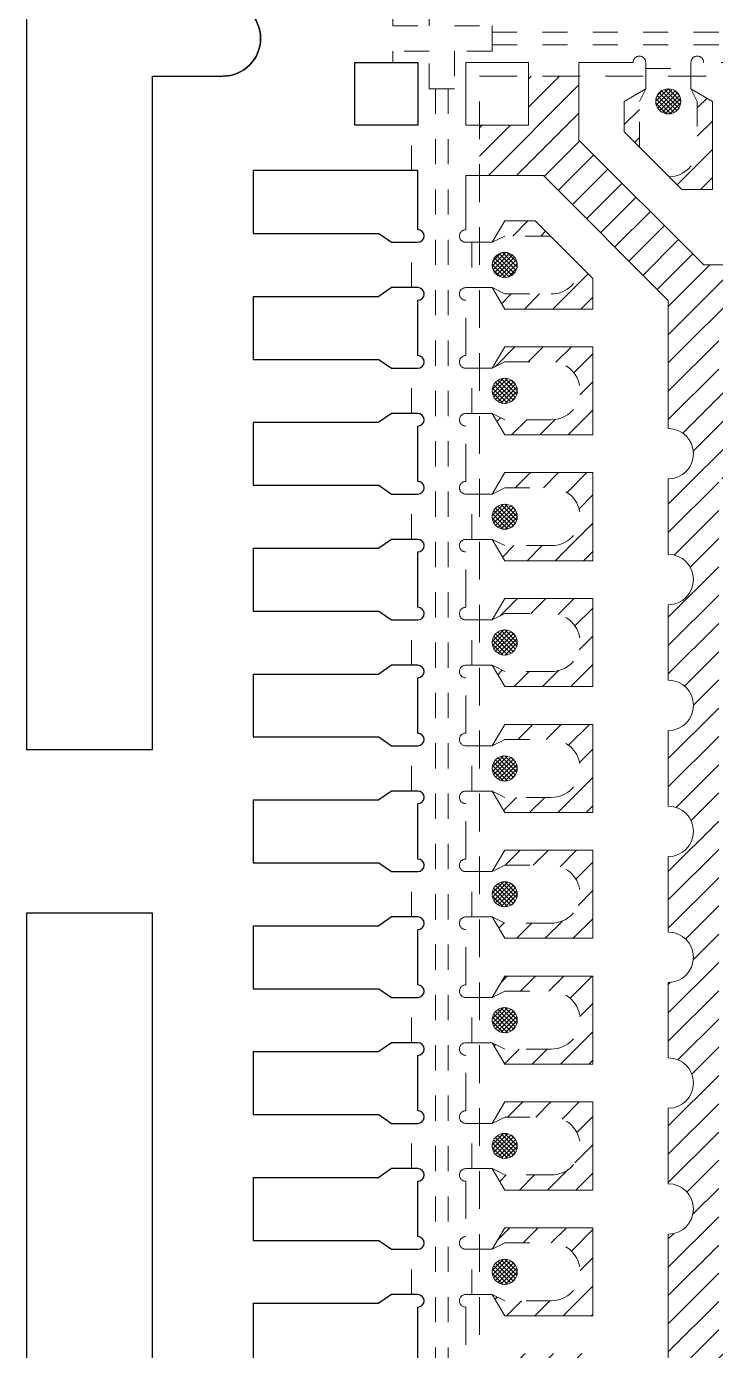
# Model space of a CAD drawing. Header units: millimetres. Extents: x 586 to 984, y 385 to 645.
# Drawn here: x 659.08 to 661.82, y 532.57 to 537.83 of the extents above; entities that cross this region are included whole.
import ezdxf

# ---------------------------------------------------------------- set-up
doc = ezdxf.new("R2010")
doc.units = ezdxf.units.MM
doc.linetypes.add('DASHED', pattern=[0.75, 0.5, -0.25])
doc.linetypes.add('HIDDEN', pattern=[0.375, 0.25, -0.125])
for name, color, linetype in [('1', 7, 'Continuous'), ('1D', 4, 'Continuous'), ('2', 7, 'Continuous'), ('2D', 4, 'Continuous'), ('etch', 4, 'Continuous'), ('LFBOT', 4, 'Continuous'), ('LFTOP', 7, 'Continuous'), ('PKG', 2, 'Continuous'), ('top ETCH', 6, 'Continuous')]:
    doc.layers.add(name, color=color, linetype=linetype)
pattern_1 = [(45, (13.052096, 3.31766), (-0.0561266, 0.0561266), [])]

# ---------------------------------------------------------------- blocks, each defined once
blk = doc.blocks.new('*U130')
at = {"layer": 'etch', "ltscale": 0.05}
h = blk.add_hatch(dxfattribs=at)
h.set_pattern_fill('ANSI31', color=256, scale=0.025, style=0)
h.set_pattern_definition(pattern_1)
h.paths.add_polyline_path([(-3, 2.805), (-2.805, 2.805), (-2.805, 3), (-2.605, 3), (-2.605, 2.7464), (-2.1086, 2.25), (-1.6, 2.25, 1), (-1.4, 2.25), (-1.1, 2.25, 1), (-0.9, 2.25), (-0.5996, 2.25, 0.996506), (-0.3997, 2.25), (-0.1, 2.25, 1), (0.1, 2.25), (0.4004, 2.25, 1), (0.6003, 2.25), (0.9004, 2.25, 1), (1.1003, 2.25), (1.4, 2.25, 1), (1.6, 2.25), (2.1086, 2.25), (2.605, 2.7464), (2.605, 3), (2.805, 3), (2.805, 2.805), (3, 2.805), (3, 2.605), (2.7464, 2.605), (2.25, 2.1086), (2.25, 1.6, 1), (2.25, 1.4), (2.25, 1.1, 1), (2.25, 0.9), (2.25, 0.5996, 0.996506), (2.25, 0.3996), (2.25, 0.1, 1), (2.25, -0.1), (2.25, -0.4004, 1), (2.25, -0.6004), (2.25, -0.9004, 1), (2.25, -1.1004), (2.25, -1.4, 1), (2.25, -1.6), (2.25, -2.1086), (2.7464, -2.605), (3, -2.605), (3, -2.805), (2.805, -2.805), (2.805, -3), (2.605, -3), (2.605, -2.7464), (2.1086, -2.25), (1.6, -2.25, 1), (1.4, -2.25), (1.1, -2.25, 1), (0.9, -2.25), (0.5996, -2.25, 0.996506), (0.3996, -2.25), (0.1, -2.25, 1), (-0.1, -2.25), (-0.4004, -2.25, 1), (-0.6004, -2.25), (-0.9004, -2.25, 1), (-1.1004, -2.25), (-1.4, -2.25, 1), (-1.6, -2.25), (-2.1086, -2.25), (-2.605, -2.7464), (-2.605, -3), (-2.805, -3), (-2.805, -2.805), (-3, -2.805), (-3, -2.605), (-2.7464, -2.605), (-2.25, -2.1086), (-2.25, -1.6, 1), (-2.25, -1.4), (-2.25, -1.1, 1), (-2.25, -0.9), (-2.25, -0.6, 1), (-2.25, -0.3997), (-2.25, -0.1, 1), (-2.25, 0.1), (-2.25, 0.4004, 1), (-2.25, 0.6003), (-2.25, 0.9004, 1), (-2.25, 1.1003), (-2.25, 1.4, 1), (-2.25, 1.6), (-2.25, 2.1086), (-2.7464, 2.605), (-3, 2.605)])
h.paths.add_polyline_path([(-2.05, -2.05), (-2.05, 1.4, 1), (-2.05, 1.8), (-2.05, 2.05), (2.05, 2.05), (2.05, -2.05)], flags=16)
h = blk.add_hatch(dxfattribs=at)
h.set_pattern_fill('ANSI31', color=256, scale=0.025, style=0)
h.set_pattern_definition(pattern_1)
h.paths.add_polyline_path([(1.84, 2.95), (1.925, 2.9), (1.925, 2.5503), (1.9247, 2.55), (1.5754, 2.55), (1.575, 2.5503), (1.575, 2.9), (1.66, 2.95), (1.635, 2.9), (1.635, 2.715, 1), (1.865, 2.715), (1.865, 2.9)])
h.paths.add_polyline_path([(0.84, 2.95), (0.925, 2.9), (0.925, 2.5503), (0.9247, 2.55), (0.5754, 2.55), (0.575, 2.5503), (0.575, 2.9), (0.66, 2.95), (0.635, 2.9), (0.635, 2.715, 1), (0.865, 2.715), (0.865, 2.9)])
h.paths.add_polyline_path([(-0.66, 2.95), (-0.575, 2.9), (-0.575, 2.5503), (-0.5753, 2.55), (-0.9246, 2.55), (-0.925, 2.5503), (-0.925, 2.9), (-0.84, 2.95), (-0.865, 2.9), (-0.865, 2.715, 1), (-0.635, 2.715), (-0.635, 2.9)])
h.paths.add_polyline_path([(-1.66, 2.95), (-1.575, 2.9), (-1.575, 2.5503), (-1.5753, 2.55), (-1.9246, 2.55), (-1.925, 2.5503), (-1.925, 2.9), (-1.84, 2.95), (-1.865, 2.9), (-1.865, 2.715, 1), (-1.635, 2.715), (-1.635, 2.9)])
h.paths.add_polyline_path([(1.34, 2.95), (1.425, 2.9), (1.425, 2.5503), (1.4247, 2.55), (1.0754, 2.55), (1.075, 2.5503), (1.075, 2.9), (1.16, 2.95), (1.135, 2.9), (1.135, 2.715, 1), (1.365, 2.715), (1.365, 2.9)])
h.paths.add_polyline_path([(0.34, 2.95), (0.425, 2.9), (0.425, 2.5503), (0.4247, 2.55), (0.0754, 2.55), (0.075, 2.5503), (0.075, 2.9), (0.16, 2.95), (0.135, 2.9), (0.135, 2.715, 1), (0.365, 2.715), (0.365, 2.9)])
h.paths.add_polyline_path([(-0.16, 2.95), (-0.075, 2.9), (-0.075, 2.5503), (-0.0753, 2.55), (-0.4246, 2.55), (-0.425, 2.5503), (-0.425, 2.9), (-0.34, 2.95), (-0.365, 2.9), (-0.365, 2.715, 1), (-0.135, 2.715), (-0.135, 2.9)])
h.paths.add_polyline_path([(-1.16, 2.95), (-1.075, 2.9), (-1.075, 2.5503), (-1.0753, 2.55), (-1.4246, 2.55), (-1.425, 2.5503), (-1.425, 2.9), (-1.34, 2.95), (-1.365, 2.9), (-1.365, 2.715, 1), (-1.135, 2.715), (-1.135, 2.9)])
h.paths.add_polyline_path([(2.16, 2.95), (2.135, 2.9), (2.135, 2.715, 0.405326), (2.2465, 2.6001), (2.1964, 2.55), (2.0753, 2.55), (2.075, 2.5503), (2.075, 2.9)])
h.paths.add_polyline_path([(-2.16, 2.95), (-2.075, 2.9), (-2.075, 2.5503), (-2.0753, 2.55), (-2.1964, 2.55), (-2.2465, 2.6001, 0.405326), (-2.135, 2.715), (-2.135, 2.9)])
h.paths.add_polyline_path([(2.34, 2.95), (2.425, 2.9), (2.425, 2.7786), (2.365, 2.7186), (2.365, 2.9)])
h.paths.add_polyline_path([(-2.34, 2.95), (-2.365, 2.9), (-2.365, 2.7186), (-2.425, 2.7786), (-2.425, 2.9)])
h = blk.add_hatch(dxfattribs=at)
h.set_pattern_fill('ANSI31', color=256, scale=0.025, style=0)
h.set_pattern_definition(pattern_1)
h.paths.add_polyline_path([(-2.95, 1.84), (-2.9, 1.925), (-2.5503, 1.925), (-2.55, 1.9247), (-2.55, 1.5754), (-2.5503, 1.575), (-2.9, 1.575), (-2.95, 1.66), (-2.9, 1.635), (-2.715, 1.635, 1), (-2.715, 1.865), (-2.9, 1.865)])
h.paths.add_polyline_path([(-2.95, 0.84), (-2.9, 0.925), (-2.5503, 0.925), (-2.55, 0.9247), (-2.55, 0.5754), (-2.5503, 0.575), (-2.9, 0.575), (-2.95, 0.66), (-2.9, 0.635), (-2.715, 0.635, 1), (-2.715, 0.865), (-2.9, 0.865)])
h.paths.add_polyline_path([(-2.95, -0.66), (-2.9, -0.575), (-2.5503, -0.575), (-2.55, -0.5753), (-2.55, -0.9246), (-2.5503, -0.925), (-2.9, -0.925), (-2.95, -0.84), (-2.9, -0.865), (-2.715, -0.865, 1), (-2.715, -0.635), (-2.9, -0.635)])
h.paths.add_polyline_path([(-2.95, -1.66), (-2.9, -1.575), (-2.5503, -1.575), (-2.55, -1.5753), (-2.55, -1.9246), (-2.5503, -1.925), (-2.9, -1.925), (-2.95, -1.84), (-2.9, -1.865), (-2.715, -1.865, 1), (-2.715, -1.635), (-2.9, -1.635)])
h.paths.add_polyline_path([(-2.95, 1.34), (-2.9, 1.425), (-2.5503, 1.425), (-2.55, 1.4247), (-2.55, 1.0754), (-2.5503, 1.075), (-2.9, 1.075), (-2.95, 1.16), (-2.9, 1.135), (-2.715, 1.135, 1), (-2.715, 1.365), (-2.9, 1.365)])
h.paths.add_polyline_path([(-2.95, 0.34), (-2.9, 0.425), (-2.5503, 0.425), (-2.55, 0.4247), (-2.55, 0.0754), (-2.5503, 0.075), (-2.9, 0.075), (-2.95, 0.16), (-2.9, 0.135), (-2.715, 0.135, 1), (-2.715, 0.365), (-2.9, 0.365)])
h.paths.add_polyline_path([(-2.95, -0.16), (-2.9, -0.075), (-2.5503, -0.075), (-2.55, -0.0753), (-2.55, -0.4246), (-2.5503, -0.425), (-2.9, -0.425), (-2.95, -0.34), (-2.9, -0.365), (-2.715, -0.365, 1), (-2.715, -0.135), (-2.9, -0.135)])
h.paths.add_polyline_path([(-2.95, -1.16), (-2.9, -1.075), (-2.5503, -1.075), (-2.55, -1.0753), (-2.55, -1.4246), (-2.5503, -1.425), (-2.9, -1.425), (-2.95, -1.34), (-2.9, -1.365), (-2.715, -1.365, 1), (-2.715, -1.135), (-2.9, -1.135)])
h.paths.add_polyline_path([(-2.95, 2.16), (-2.9, 2.135), (-2.715, 2.135, 0.405326), (-2.6001, 2.2465), (-2.55, 2.1964), (-2.55, 2.0753), (-2.5503, 2.075), (-2.9, 2.075)])
h.paths.add_polyline_path([(-2.95, -2.16), (-2.9, -2.075), (-2.5503, -2.075), (-2.55, -2.0753), (-2.55, -2.1964), (-2.6001, -2.2465, 0.405326), (-2.715, -2.135), (-2.9, -2.135)])
h.paths.add_polyline_path([(-2.95, 2.34), (-2.9, 2.425), (-2.7786, 2.425), (-2.7186, 2.365), (-2.9, 2.365)])
h.paths.add_polyline_path([(-2.95, -2.34), (-2.9, -2.365), (-2.7186, -2.365), (-2.7786, -2.425), (-2.9, -2.425)])
at = {"layer": 'top ETCH'}
h = blk.add_hatch(dxfattribs=at)
h.set_pattern_fill('ANSI37', color=256, scale=0.1, angle=360, style=0)
h.set_pattern_definition([(45, (-1.063589, 17.218427), (-0.008838834, 0.008838835), []), (135, (-1.063589, 17.218427), (-0.008838835, -0.008838834), [])])
h.paths.add_polyline_path([(-2.25, 2.85, 1), (-2.25, 2.95, 1)])
h = blk.add_hatch(dxfattribs=at)
h.set_pattern_fill('ANSI37', color=256, scale=0.1, angle=270, style=0)
h.set_pattern_definition([(135, (-17.218427, -1.063589), (-0.008838835, -0.008838834), []), (225, (-17.218427, -1.063589), (0.008838834, -0.008838835), [])])
h.paths.add_polyline_path([(-2.85, 2.25, -1), (-2.95, 2.25, -1)])
h = blk.add_hatch(dxfattribs=at)
h.set_pattern_fill('ANSI37', color=256, scale=0.1, angle=90, style=0)
h.set_pattern_definition([(135, (-17.218427, 2.936411), (-0.008838835, -0.008838834), []), (225, (-17.218427, 2.936411), (0.008838834, -0.008838835), [])])
h.paths.add_polyline_path([(-2.85, 1.75, 1), (-2.95, 1.75, 1)])
h = blk.add_hatch(dxfattribs=at)
h.set_pattern_fill('ANSI37', color=256, scale=0.1, angle=90, style=0)
h.set_pattern_definition([(135, (-17.218427, 2.436411), (-0.008838835, -0.008838834), []), (225, (-17.218427, 2.436411), (0.008838834, -0.008838835), [])])
h.paths.add_polyline_path([(-2.85, 1.25, 1), (-2.95, 1.25, 1)])
h = blk.add_hatch(dxfattribs=at)
h.set_pattern_fill('ANSI37', color=256, scale=0.1, angle=90, style=0)
h.set_pattern_definition([(135, (-17.218427, 1.936411), (-0.008838835, -0.008838834), []), (225, (-17.218427, 1.936411), (0.008838834, -0.008838835), [])])
h.paths.add_polyline_path([(-2.85, 0.75, 1), (-2.95, 0.75, 1)])
h = blk.add_hatch(dxfattribs=at)
h.set_pattern_fill('ANSI37', color=256, scale=0.1, angle=90, style=0)
h.set_pattern_definition([(135, (-17.218427, 1.436411), (-0.008838835, -0.008838834), []), (225, (-17.218427, 1.436411), (0.008838834, -0.008838835), [])])
h.paths.add_polyline_path([(-2.85, 0.25, 1), (-2.95, 0.25, 1)])
h = blk.add_hatch(dxfattribs=at)
h.set_pattern_fill('ANSI37', color=256, scale=0.1, angle=90, style=0)
h.set_pattern_definition([(135, (-17.218427, 0.936411), (-0.008838835, -0.008838834), []), (225, (-17.218427, 0.936411), (0.008838834, -0.008838835), [])])
h.paths.add_polyline_path([(-2.85, -0.25, 1), (-2.95, -0.25, 1)])
h = blk.add_hatch(dxfattribs=at)
h.set_pattern_fill('ANSI37', color=256, scale=0.1, angle=90, style=0)
h.set_pattern_definition([(135, (-17.218427, 0.436411), (-0.008838835, -0.008838834), []), (225, (-17.218427, 0.436411), (0.008838834, -0.008838835), [])])
h.paths.add_polyline_path([(-2.85, -0.75, 1), (-2.95, -0.75, 1)])
h = blk.add_hatch(dxfattribs=at)
h.set_pattern_fill('ANSI37', color=256, scale=0.1, angle=90, style=0)
h.set_pattern_definition([(135, (-17.218427, -0.063589), (-0.008838835, -0.008838834), []), (225, (-17.218427, -0.063589), (0.008838834, -0.008838835), [])])
h.paths.add_polyline_path([(-2.85, -1.25, 1), (-2.95, -1.25, 1)])
h = blk.add_hatch(dxfattribs=at)
h.set_pattern_fill('ANSI37', color=256, scale=0.1, angle=90, style=0)
h.set_pattern_definition([(135, (-17.218427, -0.563589), (-0.008838835, -0.008838834), []), (225, (-17.218427, -0.563589), (0.008838834, -0.008838835), [])])
h.paths.add_polyline_path([(-2.85, -1.75, 1), (-2.95, -1.75, 1)])
at = {"color": 7, "linetype": 'DASHED', "lineweight": 0, "ltscale": 0.3}
for p, q in [((-3.055, 2.805, 0.0387), (-3.055, 3.055, 0.0387)), ((-1.89, 3.055, 0.0387), (-2.11, 3.055, 0.0387)), ((-3.055, 1.89, 0.0387), (-3.055, 2.1096, 0.0387)), ((-3.055, 1.39, 0.0387), (-3.055, 1.61, 0.0387)), ((-3.055, 0.89, 0.0387), (-3.055, 1.11, 0.0387)), ((-3.055, 0.39, 0.0387), (-3.055, 0.61, 0.0387)), ((-3.055, -0.11, 0.0387), (-3.055, 0.11, 0.0387)), ((-3.055, -0.61, 0.0387), (-3.055, -0.39, 0.0387)), ((-3.055, -1.11, 0.0387), (-3.055, -0.89, 0.0387)), ((-3.055, -1.39, 0.0387), (-3.055, -1.61, 0.0387)), ((-3.055, -1.89, 0.0387), (-3.055, -2.11, 0.0387))]:
    blk.add_line(p, q, dxfattribs=at)
at = {"color": 7, "linetype": 'Continuous', "lineweight": 0}
for p, q in [((-2.805, 3.055, 0.0387), (-2.805, 2.805, 0.0387)), ((-2.605, 3.055, 0.0387), (-2.605, 2.7464, 0.0387)), ((-2.805, 2.805, 0.0387), (-3.055, 2.805, 0.0387)), ((-2.605, 2.7464, 0.0387), (-2.1086, 2.25, 0.0387)), ((-2.425, 2.7786, 0.0387), (-2.1964, 2.55, 0.0387)), ((-3.055, 2.605, 0.0387), (-2.7464, 2.605, 0.0387)), ((-2.7464, 2.605, 0.0387), (-2.25, 2.1086, 0.0387)), ((-2.7786, 2.425, 0.0387), (-2.55, 2.1964, 0.0387))]:
    blk.add_line(p, q, dxfattribs=at)
at = {"color": 7, "linetype": 'Continuous', "lineweight": 0, "ltscale": 0.3}
for p, q in [((-2.34, 2.95, 0.0387), (-2.425, 2.9, 0.0387)), ((-2.16, 2.95, 0.0387), (-2.075, 2.9, 0.0387)), ((-2.425, 2.9, 0.0387), (-2.425, 2.7786, 0.0387)), ((-2.075, 2.9, 0.0387), (-2.075, 2.5503, 0.0387)), ((-2.0753, 2.55, 0.0387), (-2.1964, 2.55, 0.0387)), ((-2.075, 2.5503, 0.0387), (-2.0753, 2.55, 0.0387)), ((-2.95, 2.34, 0.0387), (-2.9, 2.425, 0.0387)), ((-2.9, 2.425, 0.0387), (-2.7786, 2.425, 0.0387)), ((-2.95, 2.16, 0.0387), (-2.9, 2.075, 0.0387)), ((-2.55, 2.0753, 0.0387), (-2.55, 2.1964, 0.0387)), ((-2.9, 2.075, 0.0387), (-2.5503, 2.075, 0.0387)), ((-2.5503, 2.075, 0.0387), (-2.55, 2.0753, 0.0387)), ((-2.95, 1.84, 0.0387), (-2.9, 1.925, 0.0387)), ((-2.9, 1.925, 0.0387), (-2.5503, 1.925, 0.0387)), ((-2.5503, 1.925, 0.0387), (-2.55, 1.9247, 0.0387)), ((-2.55, 1.9247, 0.0387), (-2.55, 1.5754, 0.0387)), ((-2.95, 1.66, 0.0387), (-2.9, 1.575, 0.0387)), ((-2.9, 1.575, 0.0387), (-2.5503, 1.575, 0.0387)), ((-2.5503, 1.575, 0.0387), (-2.55, 1.5754, 0.0387)), ((-2.95, 1.34, 0.0387), (-2.9, 1.425, 0.0387)), ((-2.9, 1.425, 0.0387), (-2.5503, 1.425, 0.0387)), ((-2.5503, 1.425, 0.0387), (-2.55, 1.4247, 0.0387)), ((-2.55, 1.4247, 0.0387), (-2.55, 1.0754, 0.0387)), ((-2.95, 1.16, 0.0387), (-2.9, 1.075, 0.0387)), ((-2.9, 1.075, 0.0387), (-2.5503, 1.075, 0.0387)), ((-2.5503, 1.075, 0.0387), (-2.55, 1.0754, 0.0387)), ((-2.95, 0.84, 0.0387), (-2.9, 0.925, 0.0387)), ((-2.9, 0.925, 0.0387), (-2.5503, 0.925, 0.0387)), ((-2.5503, 0.925, 0.0387), (-2.55, 0.9247, 0.0387)), ((-2.55, 0.9247, 0.0387), (-2.55, 0.5754, 0.0387)), ((-2.95, 0.66, 0.0387), (-2.9, 0.575, 0.0387)), ((-2.9, 0.575, 0.0387), (-2.5503, 0.575, 0.0387)), ((-2.5503, 0.575, 0.0387), (-2.55, 0.5754, 0.0387)), ((-2.95, 0.34, 0.0387), (-2.9, 0.425, 0.0387)), ((-2.9, 0.425, 0.0387), (-2.5503, 0.425, 0.0387)), ((-2.5503, 0.425, 0.0387), (-2.55, 0.4247, 0.0387)), ((-2.55, 0.4247, 0.0387), (-2.55, 0.0754, 0.0387)), ((-2.95, 0.16, 0.0387), (-2.9, 0.075, 0.0387)), ((-2.9, 0.075, 0.0387), (-2.5503, 0.075, 0.0387)), ((-2.5503, 0.075, 0.0387), (-2.55, 0.0754, 0.0387)), ((-2.95, -0.16, 0.0387), (-2.9, -0.075, 0.0387)), ((-2.9, -0.075, 0.0387), (-2.5503, -0.075, 0.0387)), ((-2.5503, -0.075, 0.0387), (-2.55, -0.0753, 0.0387)), ((-2.55, -0.0753, 0.0387), (-2.55, -0.4246, 0.0387)), ((-2.95, -0.34, 0.0387), (-2.9, -0.425, 0.0387)), ((-2.9, -0.425, 0.0387), (-2.5503, -0.425, 0.0387)), ((-2.5503, -0.425, 0.0387), (-2.55, -0.4246, 0.0387)), ((-2.95, -0.66, 0.0387), (-2.9, -0.575, 0.0387)), ((-2.9, -0.575, 0.0387), (-2.5503, -0.575, 0.0387)), ((-2.5503, -0.575, 0.0387), (-2.55, -0.5753, 0.0387)), ((-2.55, -0.5753, 0.0387), (-2.55, -0.9246, 0.0387)), ((-2.95, -0.84, 0.0387), (-2.9, -0.925, 0.0387)), ((-2.9, -0.925, 0.0387), (-2.5503, -0.925, 0.0387)), ((-2.5503, -0.925, 0.0387), (-2.55, -0.9246, 0.0387)), ((-2.95, -1.16, 0.0387), (-2.9, -1.075, 0.0387)), ((-2.9, -1.075, 0.0387), (-2.5503, -1.075, 0.0387)), ((-2.5503, -1.075, 0.0387), (-2.55, -1.0753, 0.0387)), ((-2.55, -1.0753, 0.0387), (-2.55, -1.4246, 0.0387)), ((-2.95, -1.34, 0.0387), (-2.9, -1.425, 0.0387)), ((-2.9, -1.425, 0.0387), (-2.5503, -1.425, 0.0387)), ((-2.5503, -1.425, 0.0387), (-2.55, -1.4246, 0.0387)), ((-2.95, -1.66, 0.0387), (-2.9, -1.575, 0.0387)), ((-2.9, -1.575, 0.0387), (-2.5503, -1.575, 0.0387)), ((-2.5503, -1.575, 0.0387), (-2.55, -1.5753, 0.0387)), ((-2.55, -1.5753, 0.0387), (-2.55, -1.9246, 0.0387)), ((-2.95, -1.84, 0.0387), (-2.9, -1.925, 0.0387)), ((-2.9, -1.925, 0.0387), (-2.5503, -1.925, 0.0387)), ((-2.5503, -1.925, 0.0387), (-2.55, -1.9246, 0.0387))]:
    blk.add_line(p, q, dxfattribs=at)
at = {"color": 7, "linetype": 'Continuous', "lineweight": 0, "ltscale": 100}
for p, q in [((-2.1086, 2.25, 0.0387), (-1.6, 2.25, 0.0387)), ((-2.25, 1.6, 0.0387), (-2.25, 2.1086, 0.0387)), ((-2.25, 1.1003, 0.0387), (-2.25, 1.4, 0.0387)), ((-2.25, 0.6003, 0.0387), (-2.25, 0.9004, 0.0387)), ((-2.25, 0.1, 0.0387), (-2.25, 0.4004, 0.0387)), ((-2.25, -0.3997, 0.0387), (-2.25, -0.1, 0.0387)), ((-2.25, -0.9, 0.0387), (-2.25, -0.5996, 0.0387)), ((-2.25, -1.4, 0.0387), (-2.25, -1.1, 0.0387)), ((-2.25, -2.1086, 0.0387), (-2.25, -1.6, 0.0387))]:
    blk.add_line(p, q, dxfattribs=at)
at = {"color": 7, "linetype": 'Continuous', "lineweight": 0, "ltscale": 0.3}
for centre in [(-2.25, 2.9, 0.0387), (-2.9, 2.25, 0.0387), (-2.9, 1.75, 0.0387), (-2.9, 1.25, 0.0387), (-2.9, 0.75, 0.0387), (-2.9, 0.25, 0.0387), (-2.9, -0.25, 0.0387), (-2.9, -0.75, 0.0387), (-2.9, -1.25, 0.0387), (-2.9, -1.75, 0.0387)]:
    blk.add_circle(centre, 0.05, dxfattribs=at)
at = {"color": 7, "linetype": 'DASHED', "lineweight": 0, "ltscale": 0.3}
for centre, start, end in [((-2.365, 3.055, 0.0387), 0, 180), ((-2.135, 3.055, 0.0387), 0, 180), ((-3.055, 2.365, 0.0387), 90, 270), ((-3.055, 2.135, 0.0387), 90, 270), ((-3.055, 1.865, 0.0387), 90, 270), ((-3.055, 1.635, 0.0387), 90, 270), ((-3.055, 1.365, 0.0387), 90, 270), ((-3.055, 1.135, 0.0387), 90, 270), ((-3.055, 0.865, 0.0387), 90, 270), ((-3.055, 0.635, 0.0387), 90, 270), ((-3.055, 0.365, 0.0387), 90, 270), ((-3.055, 0.135, 0.0387), 90, 270), ((-3.055, -0.135, 0.0387), 90, 270), ((-3.055, -0.365, 0.0387), 90, 270), ((-3.055, -0.635, 0.0387), 90, 270), ((-3.055, -0.865, 0.0387), 90, 270), ((-3.055, -1.135, 0.0387), 90, 270), ((-3.055, -1.365, 0.0387), 90, 270), ((-3.055, -1.635, 0.0387), 90, 270), ((-3.055, -1.865, 0.0387), 90, 270)]:
    blk.add_arc(centre, 0.025, start, end, dxfattribs=at)
at = {"color": 7, "linetype": 'Continuous', "lineweight": 0, "ltscale": 100}
for centre in [(-2.25, 1.5, 0.0387), (-2.25, 1.0004, 0.0387), (-2.25, 0.5004, 0.0387), (-2.25, 0, 0.0387), (-2.25, -0.5, 0.0387), (-2.25, -1, 0.0387), (-2.25, -1.5, 0.0387)]:
    blk.add_arc(centre, 0.1, 270, 90, dxfattribs=at)
at = {"layer": '2', "color": 7, "lineweight": 0}
for p, q in [((-3.055, 3.055, 0.0387), (-2.805, 3.055, 0.0387)), ((-3.055, 2.805, 0.0387), (-3.055, 3.055, 0.0387)), ((-2.3898, 3.055, 0.0387), (-2.605, 3.055, 0.0387)), ((-2.34, 2.95, 0.0387), (-2.34, 3.055, 0.0387)), ((-2.16, 2.95, 0.0387), (-2.16, 3.055, 0.0387)), ((-3.055, 2.605, 0.0387), (-3.055, 2.3896, 0.0387)), ((-3.055, 2.3898, 0.0387), (-3.055, 2.605, 0.0387)), ((-2.95, 2.34, 0.0387), (-3.055, 2.34, 0.0387)), ((-2.95, 2.16, 0.0387), (-3.055, 2.16, 0.0387)), ((-2.95, 1.84, 0.0387), (-3.055, 1.84, 0.0387)), ((-2.95, 1.66, 0.0387), (-3.055, 1.66, 0.0387)), ((-2.95, 1.34, 0.0387), (-3.055, 1.34, 0.0387)), ((-2.95, 1.16, 0.0387), (-3.055, 1.16, 0.0387)), ((-2.95, 0.84, 0.0387), (-3.055, 0.84, 0.0387)), ((-2.95, 0.66, 0.0387), (-3.055, 0.66, 0.0387)), ((-2.95, 0.34, 0.0387), (-3.055, 0.34, 0.0387)), ((-2.95, 0.16, 0.0387), (-3.055, 0.16, 0.0387)), ((-2.95, -0.16, 0.0387), (-3.055, -0.16, 0.0387)), ((-2.95, -0.34, 0.0387), (-3.055, -0.34, 0.0387)), ((-2.95, -0.66, 0.0387), (-3.055, -0.66, 0.0387)), ((-2.95, -0.84, 0.0387), (-3.055, -0.84, 0.0387)), ((-2.95, -1.16, 0.0387), (-3.055, -1.16, 0.0387)), ((-2.95, -1.34, 0.0387), (-3.055, -1.34, 0.0387)), ((-2.95, -1.66, 0.0387), (-3.055, -1.66, 0.0387)), ((-2.95, -1.84, 0.0387), (-3.055, -1.84, 0.0387))]:
    blk.add_line(p, q, dxfattribs=at)
at = {"layer": '2D', "linetype": 'HIDDEN', "lineweight": 0, "ltscale": 0.25}
for p, q in [((-2.34, 2.95, 0.0387), (-2.365, 2.9, 0.0387)), ((-2.135, 2.9, 0.0387), (-2.16, 2.95, 0.0387)), ((-2.365, 2.7186, 0.0387), (-2.365, 2.9, 0.0387)), ((-2.135, 2.9, 0.0387), (-2.135, 2.715, 0.0387)), ((-2.95, 2.34, 0.0387), (-2.9, 2.365, 0.0387)), ((-2.7186, 2.365, 0.0387), (-2.9, 2.365, 0.0387)), ((-2.9, 2.135, 0.0387), (-2.95, 2.16, 0.0387)), ((-2.9, 2.135, 0.0387), (-2.715, 2.135, 0.0387)), ((-2.9, 1.865, 0.0387), (-2.95, 1.84, 0.0387)), ((-2.9, 1.865, 0.0387), (-2.715, 1.865, 0.0387)), ((-2.95, 1.66, 0.0387), (-2.9, 1.635, 0.0387)), ((-2.715, 1.635, 0.0387), (-2.9, 1.635, 0.0387)), ((-2.9, 1.365, 0.0387), (-2.95, 1.34, 0.0387)), ((-2.9, 1.365, 0.0387), (-2.715, 1.365, 0.0387)), ((-2.95, 1.16, 0.0387), (-2.9, 1.135, 0.0387)), ((-2.715, 1.135, 0.0387), (-2.9, 1.135, 0.0387)), ((-2.9, 0.865, 0.0387), (-2.95, 0.84, 0.0387)), ((-2.9, 0.865, 0.0387), (-2.715, 0.865, 0.0387)), ((-2.95, 0.66, 0.0387), (-2.9, 0.635, 0.0387)), ((-2.715, 0.635, 0.0387), (-2.9, 0.635, 0.0387)), ((-2.9, 0.365, 0.0387), (-2.95, 0.34, 0.0387)), ((-2.9, 0.365, 0.0387), (-2.715, 0.365, 0.0387)), ((-2.95, 0.16, 0.0387), (-2.9, 0.135, 0.0387)), ((-2.715, 0.135, 0.0387), (-2.9, 0.135, 0.0387)), ((-2.9, -0.135, 0.0387), (-2.95, -0.16, 0.0387)), ((-2.9, -0.135, 0.0387), (-2.715, -0.135, 0.0387)), ((-2.95, -0.34, 0.0387), (-2.9, -0.365, 0.0387)), ((-2.715, -0.365, 0.0387), (-2.9, -0.365, 0.0387)), ((-2.9, -0.635, 0.0387), (-2.95, -0.66, 0.0387)), ((-2.9, -0.635, 0.0387), (-2.715, -0.635, 0.0387)), ((-2.95, -0.84, 0.0387), (-2.9, -0.865, 0.0387)), ((-2.715, -0.865, 0.0387), (-2.9, -0.865, 0.0387)), ((-2.9, -1.135, 0.0387), (-2.95, -1.16, 0.0387)), ((-2.9, -1.135, 0.0387), (-2.715, -1.135, 0.0387)), ((-2.95, -1.34, 0.0387), (-2.9, -1.365, 0.0387)), ((-2.715, -1.365, 0.0387), (-2.9, -1.365, 0.0387)), ((-2.9, -1.635, 0.0387), (-2.95, -1.66, 0.0387)), ((-2.9, -1.635, 0.0387), (-2.715, -1.635, 0.0387)), ((-2.95, -1.84, 0.0387), (-2.9, -1.865, 0.0387)), ((-2.715, -1.865, 0.0387), (-2.9, -1.865, 0.0387))]:
    blk.add_line(p, q, dxfattribs=at)
for centre, start, end in [((-2.25, 2.715, 0.0387), 271.7441, 0), ((-2.715, 2.25, 0.0387), 270, 358.2559), ((-2.715, 1.75, 0.0387), 270, 90), ((-2.715, 1.25, 0.0387), 270, 90), ((-2.715, 0.75, 0.0387), 270, 90), ((-2.715, 0.25, 0.0387), 270, 90), ((-2.715, -0.25, 0.0387), 270, 90), ((-2.715, -0.75, 0.0387), 270, 90), ((-2.715, -1.25, 0.0387), 270, 90), ((-2.715, -1.75, 0.0387), 270, 90)]:
    blk.add_arc(centre, 0.115, start, end, dxfattribs=at)
at = {"layer": 'LFBOT', "linetype": 'HIDDEN', "lineweight": 5, "ltscale": 0.3, "elevation": 0.0387}
for points in [[(-2.34, 3.03), (-2.16, 3.03)], [(-3.03, 2.34), (-3.03, 2.16)], [(-3.03, 1.66), (-3.03, 1.84)], [(-3.03, 1.16), (-3.03, 1.34)], [(-3.03, 0.66), (-3.03, 0.84)], [(-3.03, 0.16), (-3.03, 0.34)], [(-3.03, -0.34), (-3.03, -0.16)], [(-3.03, -0.84), (-3.03, -0.66)], [(-3.03, -1.34), (-3.03, -1.16)], [(-3.03, -1.84), (-3.03, -1.66)]]:
    blk.add_lwpolyline(points, dxfattribs=at)
at = {"layer": 'PKG', "color": 2, "linetype": 'DASHED', "lineweight": 0, "ltscale": 0.3, "elevation": 0.0387}
blk.add_lwpolyline([(-3, -3), (-3, 3), (3, 3), (3, -3)], close=True, dxfattribs=at)
blk = doc.blocks.new('*U131')
at = {"color": 0, "linetype": 'ByBlock', "lineweight": -2, "transparency": 16777216}
blk.add_blockref('*U130', (-6.3, 0), dxfattribs=at)

msp = doc.modelspace()

# ---------------------------------------------------------------- linework, layer by layer
at = {"layer": '1', "elevation": -0.0958}
msp.add_lwpolyline([(659.8584, 537.9369), (659.5784, 537.9369), (659.5784, 540.6119), (659.0784, 540.6119), (659.0784, 534.9619), (659.5784, 534.9619), (659.5784, 537.6369), (659.8584, 537.6369, 1), (659.8584, 537.9369, -1), (659.8584, 537.6369)], format="xyb", dxfattribs=at)
msp.add_lwpolyline([(659.0784, 534.3119), (659.0784, 530.7369), (659.5784, 530.7369), (659.5784, 531.3369), (659.8584, 531.3369, 1), (659.8584, 531.6369), (659.5784, 531.6369), (659.5784, 534.3119)], format="xyb", close=True, dxfattribs=at)
at = {"layer": '1D', "linetype": 'HIDDEN', "lineweight": 0, "ltscale": 0.25, "elevation": -0.0958}
msp.add_lwpolyline([(660.5334, 537.8819), (660.5334, 537.8369), (660.6784, 537.8369), (660.6784, 537.9869), (660.7784, 537.9869), (660.7784, 537.8369), (660.9284, 537.8369), (660.9284, 537.7369), (660.7784, 537.7369), (660.7784, 537.5869), (660.6784, 537.5869), (660.6784, 537.7369), (660.5334, 537.7369), (660.5334, 537.6919)], dxfattribs=at)
at = {"layer": '1D', "linetype": 'HIDDEN', "lineweight": 0, "ltscale": 0.3, "elevation": -0.0958}
for points in [[(666.8284, 537.8119), (660.9284, 537.8119)], [(666.8284, 537.7619), (660.9284, 537.7619)], [(660.7034, 537.5869), (660.7034, 531.6869)], [(660.7534, 537.5869), (660.7534, 531.6869)]]:
    msp.add_lwpolyline(points, dxfattribs=at)
at = {"layer": 'LFBOT', "linetype": 'HIDDEN', "lineweight": 5, "ltscale": 0.3}
for p, q in [((660.6084, 537.2619, -0.0958), (660.6084, 537.4419, -0.0958)), ((660.6084, 536.7969, -0.0958), (660.6084, 536.9769, -0.0958)), ((660.6084, 536.2969, -0.0958), (660.6084, 536.4769, -0.0958)), ((660.6084, 535.7969, -0.0958), (660.6084, 535.9769, -0.0958)), ((660.6084, 535.2969, -0.0958), (660.6084, 535.4769, -0.0958)), ((660.6084, 534.7969, -0.0958), (660.6084, 534.9769, -0.0958)), ((660.6084, 534.2969, -0.0958), (660.6084, 534.4769, -0.0958)), ((660.6084, 533.7969, -0.0958), (660.6084, 533.9769, -0.0958)), ((660.6084, 533.2969, -0.0958), (660.6084, 533.4769, -0.0958)), ((660.6084, 532.7969, -0.0958), (660.6084, 532.9769, -0.0958))]:
    msp.add_line(p, q, dxfattribs=at)
at = {"layer": 'LFTOP', "color": 7}
for p, q in [((660.6334, 537.2619, -0.0958), (659.9784, 537.2619, -0.0958)), ((660.6334, 537.0269, -0.0958), (660.6334, 537.2619, -0.0958)), ((659.9784, 537.0119, -0.0958), (660.4784, 537.0119, -0.0958)), ((660.4784, 537.0119, -0.0958), (660.5284, 536.9769, -0.0958)), ((660.5284, 536.9769, -0.0958), (660.6334, 536.9769, -0.0958)), ((660.5284, 536.7969, -0.0958), (660.4784, 536.7619, -0.0958)), ((660.6334, 536.7969, -0.0958), (660.5284, 536.7969, -0.0958)), ((659.9784, 536.7619, -0.0958), (660.4784, 536.7619, -0.0958)), ((660.6334, 536.5269, -0.0958), (660.6334, 536.7469, -0.0958)), ((659.9784, 536.5119, -0.0958), (660.4784, 536.5119, -0.0958)), ((660.4784, 536.5119, -0.0958), (660.5284, 536.4769, -0.0958)), ((660.5284, 536.4769, -0.0958), (660.6334, 536.4769, -0.0958)), ((659.9784, 536.2619, -0.0958), (660.4784, 536.2619, -0.0958)), ((660.5284, 536.2969, -0.0958), (660.4784, 536.2619, -0.0958)), ((660.6334, 536.2969, -0.0958), (660.5284, 536.2969, -0.0958)), ((660.6334, 536.0269, -0.0958), (660.6334, 536.2469, -0.0958)), ((659.9784, 536.0119, -0.0958), (660.4784, 536.0119, -0.0958)), ((660.4784, 536.0119, -0.0958), (660.5284, 535.9769, -0.0958)), ((660.5284, 535.9769, -0.0958), (660.6334, 535.9769, -0.0958)), ((660.5284, 535.7969, -0.0958), (660.4784, 535.7619, -0.0958)), ((660.6334, 535.7969, -0.0958), (660.5284, 535.7969, -0.0958)), ((659.9784, 535.7619, -0.0958), (660.4784, 535.7619, -0.0958)), ((660.6334, 535.5269, -0.0958), (660.6334, 535.7469, -0.0958)), ((659.9784, 535.5119, -0.0958), (660.4784, 535.5119, -0.0958)), ((660.4784, 535.5119, -0.0958), (660.5284, 535.4769, -0.0958)), ((660.5284, 535.4769, -0.0958), (660.6334, 535.4769, -0.0958)), ((659.9784, 535.2619, -0.0958), (660.4784, 535.2619, -0.0958)), ((660.5284, 535.2969, -0.0958), (660.4784, 535.2619, -0.0958)), ((660.6334, 535.2969, -0.0958), (660.5284, 535.2969, -0.0958)), ((660.6334, 535.0269, -0.0958), (660.6334, 535.2469, -0.0958)), ((659.9784, 535.0119, -0.0958), (660.4784, 535.0119, -0.0958)), ((660.4784, 535.0119, -0.0958), (660.5284, 534.9769, -0.0958)), ((660.5284, 534.9769, -0.0958), (660.6334, 534.9769, -0.0958)), ((660.5284, 534.7969, -0.0958), (660.4784, 534.7619, -0.0958)), ((660.6334, 534.7969, -0.0958), (660.5284, 534.7969, -0.0958)), ((659.9784, 534.7619, -0.0958), (660.4784, 534.7619, -0.0958)), ((660.6334, 534.5269, -0.0958), (660.6334, 534.7469, -0.0958)), ((659.9784, 534.5119, -0.0958), (660.4784, 534.5119, -0.0958)), ((660.4784, 534.5119, -0.0958), (660.5284, 534.4769, -0.0958)), ((660.5284, 534.4769, -0.0958), (660.6334, 534.4769, -0.0958)), ((659.9784, 534.2619, -0.0958), (660.4784, 534.2619, -0.0958)), ((660.5284, 534.2969, -0.0958), (660.4784, 534.2619, -0.0958)), ((660.6334, 534.2969, -0.0958), (660.5284, 534.2969, -0.0958)), ((660.6334, 534.0269, -0.0958), (660.6334, 534.2469, -0.0958)), ((659.9784, 534.0119, -0.0958), (660.4784, 534.0119, -0.0958)), ((660.4784, 534.0119, -0.0958), (660.5284, 533.9769, -0.0958)), ((660.5284, 533.9769, -0.0958), (660.6334, 533.9769, -0.0958)), ((660.5284, 533.7969, -0.0958), (660.4784, 533.7619, -0.0958)), ((660.6334, 533.7969, -0.0958), (660.5284, 533.7969, -0.0958)), ((659.9784, 533.7619, -0.0958), (660.4784, 533.7619, -0.0958)), ((660.6334, 533.5269, -0.0958), (660.6334, 533.7469, -0.0958)), ((659.9784, 533.5119, -0.0958), (660.4784, 533.5119, -0.0958)), ((660.4784, 533.5119, -0.0958), (660.5284, 533.4769, -0.0958)), ((660.5284, 533.4769, -0.0958), (660.6334, 533.4769, -0.0958)), ((659.9784, 533.2619, -0.0958), (660.4784, 533.2619, -0.0958)), ((660.5284, 533.2969, -0.0958), (660.4784, 533.2619, -0.0958)), ((660.6334, 533.2969, -0.0958), (660.5284, 533.2969, -0.0958)), ((660.6334, 533.0269, -0.0958), (660.6334, 533.2469, -0.0958)), ((659.9784, 533.0119, -0.0958), (660.4784, 533.0119, -0.0958)), ((660.4784, 533.0119, -0.0958), (660.5284, 532.9769, -0.0958)), ((660.5284, 532.9769, -0.0958), (660.6334, 532.9769, -0.0958)), ((660.5284, 532.7969, -0.0958), (660.4784, 532.7619, -0.0958)), ((660.6334, 532.7969, -0.0958), (660.5284, 532.7969, -0.0958)), ((659.9784, 532.7619, -0.0958), (660.4784, 532.7619, -0.0958)), ((660.6334, 532.5269, -0.0958), (660.6334, 532.7469, -0.0958))]:
    msp.add_line(p, q, dxfattribs=at)
at = {"layer": 'LFTOP'}
for p, q in [((659.9784, 537.2619, -0.0958), (659.9784, 537.0119, -0.0958)), ((659.9784, 536.7619, -0.0958), (659.9784, 536.5119, -0.0958)), ((659.9784, 536.2619, -0.0958), (659.9784, 536.0119, -0.0958)), ((659.9784, 535.7619, -0.0958), (659.9784, 535.5119, -0.0958)), ((659.9784, 535.2619, -0.0958), (659.9784, 535.0119, -0.0958)), ((659.9784, 534.7619, -0.0958), (659.9784, 534.5119, -0.0958)), ((659.9784, 534.2619, -0.0958), (659.9784, 534.0119, -0.0958)), ((659.9784, 533.7619, -0.0958), (659.9784, 533.5119, -0.0958)), ((659.9784, 533.2619, -0.0958), (659.9784, 533.0119, -0.0958)), ((659.9784, 532.7619, -0.0958), (659.9784, 532.5119, -0.0958))]:
    msp.add_line(p, q, dxfattribs=at)
at = {"layer": 'LFTOP', "color": 7, "elevation": -0.0958}
msp.add_lwpolyline([(660.6334, 537.6919), (660.6334, 537.4419), (660.3834, 537.4419), (660.3834, 537.6919)], close=True, dxfattribs=at)
at = {"layer": 'LFTOP', "color": 7}
for centre in [(660.6334, 537.0019, -0.0958), (660.6334, 536.7719, -0.0958), (660.6334, 536.5019, -0.0958), (660.6334, 536.2719, -0.0958), (660.6334, 536.0019, -0.0958), (660.6334, 535.7719, -0.0958), (660.6334, 535.5019, -0.0958), (660.6334, 535.2719, -0.0958), (660.6334, 535.0019, -0.0958), (660.6334, 534.7719, -0.0958), (660.6334, 534.5019, -0.0958), (660.6334, 534.2719, -0.0958), (660.6334, 534.0019, -0.0958), (660.6334, 533.7719, -0.0958), (660.6334, 533.5019, -0.0958), (660.6334, 533.2719, -0.0958), (660.6334, 533.0019, -0.0958), (660.6334, 532.7719, -0.0958)]:
    msp.add_arc(centre, 0.025, 270, 90, dxfattribs=at)

# ---------------------------------------------------------------- block references
msp.add_blockref('*U131', (670.1784, 534.6369, -0.0571))

doc.saveas('drawing.dxf')
